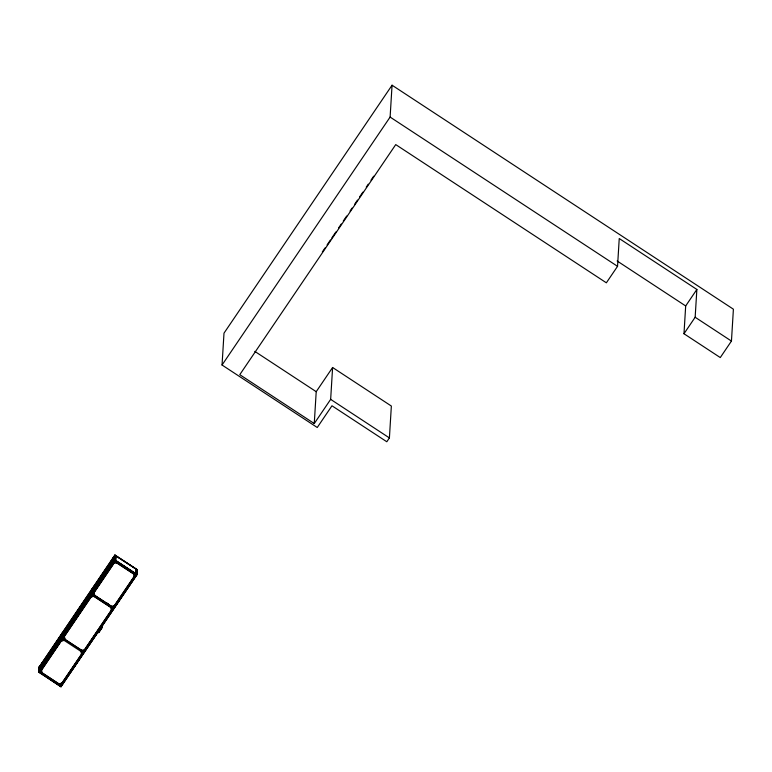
<?xml version="1.0" encoding="UTF-8"?>
<svg xmlns="http://www.w3.org/2000/svg" width="772" height="772" viewBox="0 0 772 772"><rect width="100%" height="100%" fill="white"/><g stroke="black" fill="none" stroke-linecap="round" stroke-linejoin="round"><path stroke-width="1.16" d="M38.899 667.153L38.6 672.094L60.998 686.791L137.02 574.638L137.329 569.697L114.922 555L38.889 667.394L40.752 667.037M40.279 671.736L114.96 561.562L135.341 574.937L60.67 685.111L40.279 671.736L38.783 672.026L39.082 667.133M39.401 670.926L39.633 666.294L42.508 668.32M39.826 666.94C45.857 657.001 40.858 665.348 39.854 666.448M40.443 669.382L40.578 666.844M114.671 559.874L38.6 672.094L40.472 671.688L60.631 684.957L60.998 686.791L42.836 674.458M40.617 669.256L40.771 666.786M41.582 670.077L42.151 672.788M42.373 665.85C43.242 665.985 39.372 669.7 39.362 670.743M42.807 662.54L42.836 662.048M58.392 642.207C59.135 643.153 63.227 635.848 61.847 634.005M58.604 638.753L61.808 634.497L58.836 638.898M61.808 633.822L61.538 638.27L62.426 638.859M62.088 637.209L62.368 632.76L63.487 633.494M62.127 637.392L62.397 632.943L63.294 633.532L63.092 636.871M62.455 639.293L82.614 652.485M63.198 638.193L83.357 651.385M63.285 636.832L63.487 633.455M60.631 684.957L135.158 574.966L137.02 574.638L114.623 559.941L114.999 561.775L135.158 574.966M64.607 631.843L65.166 634.603M67.666 628.244L66.836 628.514L67.772 628.331L89.446 595.569M80.935 651.414L81.494 654.135M81.678 650.313L84.476 649.773M67.772 628.331L89.398 596.235M91.164 594.324L91.434 589.876M91.144 596.959L93.943 596.37M91.347 594.286L91.617 589.847L92.515 590.435M91.945 593.407L92.177 588.775L93.296 589.518L93.161 591.738M92.37 589.422C98.401 579.482 93.402 587.83 92.399 588.93M92.264 595.308L112.432 608.5M92.91 592.886L93.113 589.547M93.007 594.208L113.175 607.4M94.126 592.558L94.695 595.27M94.917 588.332C95.786 588.467 91.916 592.182 91.907 593.224M95.352 585.022L95.381 584.529M97.629 631.207L98.469 631.631M98.469 631.757L101.45 627.24M102.377 627.182L98.652 632.673L102.377 627.182L100.978 626.256L100.611 626.806L101.45 627.366M110.936 564.689C110.907 566.648 112.799 559.932 114.15 560.443M111.149 561.234L114.159 556.342L114.111 560.935L114.352 556.303M110.743 607.439L111.313 610.15M113.88 563.425L116.678 562.836M111.496 606.3L114.295 605.75M38.783 672.026L114.661 560.096L114.922 555M114.999 561.775L40.462 671.727M115.568 560.462L115.839 556.014M125.064 591.69L128.171 586.99M133.479 573.895L134.038 576.616M135.959 573.837L136.229 569.389M222.046 365.021L223.996 333.157L392.06 85.209L733.4 309.196L731.451 341.07L720.276 357.561L683.982 333.745L685.681 305.953L696.865 289.461L619.24 238.529L617.542 266.321L606.358 282.813L395.737 144.596L239.783 374.671L314.262 423.548L330.657 399.365L332.607 367.491L391.356 406.043L389.406 437.917L386.801 441.758L331.97 405.782L317.253 427.495L222.046 365.021L390.111 117.074L392.06 85.209M314.262 423.548L316.211 391.684L332.607 367.491M683.982 333.745L695.157 317.253L696.865 289.461M89.388 596.438L89.195 595.521M39.073 667.365L114.951 555.406M111.371 561.379L114.131 556.834M66.817 628.138L89.021 595.386M91.704 591.613L40.569 667.047L39.671 666.477M93.045 589.625L114.574 557.866M40.636 667.201L91.781 591.748M93.171 589.885L114.613 558.031M115.954 556.091L115.752 560.424M40.617 667.568L42.431 668.137M322.349 251.913L325.051 247.928M327.077 244.946L330.455 239.957M331.806 237.969L335.859 231.986M338.561 228.001L341.263 224.015M343.289 221.024L346.667 216.044M350.044 211.065L352.071 208.073M354.773 204.088L357.475 200.102M359.501 197.111L362.879 192.131M366.256 187.152L368.283 184.161M370.985 180.175L373.687 176.19M136.113 569.321L135.92 573.654M73.147 668.176L75.627 664.509M61.644 685.391L136.847 574.426M60.969 686.578L137.04 574.387L114.632 559.69L38.619 671.843L61.017 686.54M617.137 260.975L685.681 305.953M390.111 117.074L617.542 266.321M695.157 317.253L731.451 341.07M330.657 399.365L389.406 437.917M254.818 351.395L316.211 391.684M137.31 569.939L114.912 555.242L137.136 569.755L136.837 574.648L114.661 560.096M106.131 602.556L108.148 603.887M92.939 594.295L113.098 607.525M92.341 595.173L112.5 608.404M63.121 638.28L83.289 651.5M38.803 671.804L40.819 673.155M61.335 640.905L64.134 640.355L61.335 640.905M58.952 683.818L61.75 683.268L58.952 683.818M64.317 636.504L64.877 639.293L64.317 636.504"/></g></svg>
